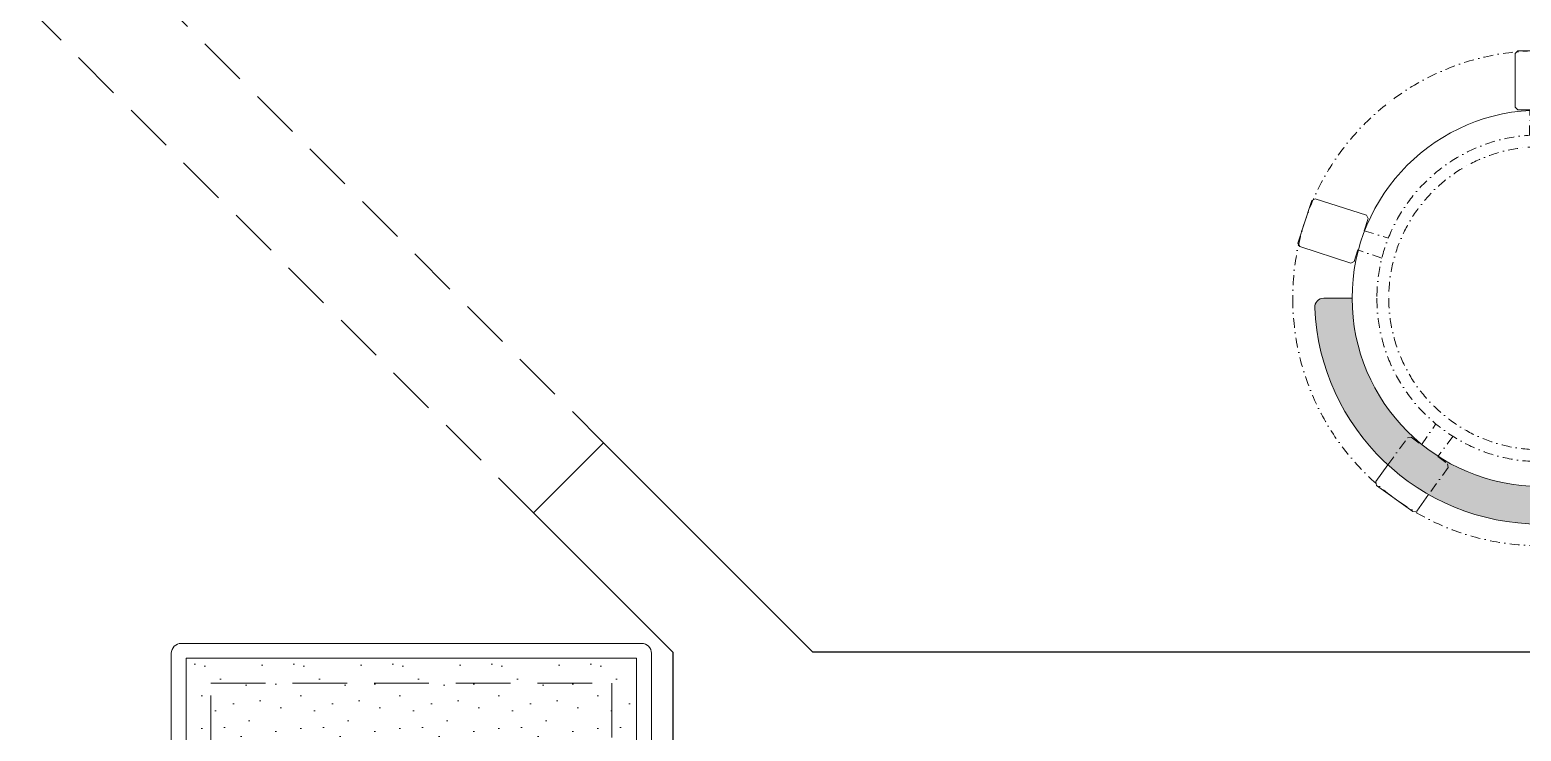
# Model space of a CAD drawing. Header units: millimetres. Extents: x 1639920 to 1645630, y 392778 to 410192.
# Drawn here: x 1642700 to 1644207, y 406491 to 407200 of the extents above; entities that cross this region are included whole.
import ezdxf

# ---------------------------------------------------------------- set-up
doc = ezdxf.new("R2010")
doc.units = ezdxf.units.MM
doc.header["$LTSCALE"] = 40
for name, pattern in [('a_p6_plan_L18$0$HIDDEN', [0.375, 0.25, -0.125]), ('DASHDOT2', [0.5, 0.25, -0.125, 0, -0.125]), ('HIDDEN2', [0.1875, 0.125, -0.0625])]:
    doc.linetypes.add(name, pattern=pattern)
for name, color, linetype, lineweight in [('HATCH', 9, 'Continuous', 9), ('LENS-CURTAIN', 5, 'a_p6_plan_L18$0$HIDDEN', 9), ('LENS-FURNITURE', 13, 'Continuous', 9), ('LENS-HATCH', 251, 'Continuous', 5), ('LENS-PARTITION', 21, 'Continuous', 25), ('LK-FF&E FLOOR', 1, 'Continuous', 9), ('LN-ELEVATION-1', 81, 'Continuous', 13), ('LN-ELEVATION-2', 103, 'Continuous', 20), ('LN-ELEVATION-5', 167, 'Continuous', 5)]:
    doc.layers.add(name, color=color, linetype=linetype, lineweight=lineweight)

# ---------------------------------------------------------------- blocks, each defined once
blk = doc.blocks.new('DOCTOR STOOL')
at = {"layer": 'HATCH'}
h = blk.add_hatch(dxfattribs=at)
h.set_pattern_fill('ANSI36', color=250)
h.set_pattern_definition([(45, (-689.3997257252789, -1.6298145e-09), (1.683798022700465, 6.173926083235043), [7.9375, -1.587499999999999, 0, -1.587499999999999])])
edge = h.paths.add_edge_path()
edge.add_line((227.9999999995508, 37.80991745903158), (227.9999999995508, 9.119999995687976))
edge.add_arc((218.8799999996107, 9.119999995749478), 9.119999999940092, 267.6119845363388, 359.9999999996136, ccw=False)
edge.add_arc((227.9999999996448, 227.809917461127), 228.000000002257, 92.3880154632688, 267.61198453673126, ccw=False)
edge.add_arc((218.8799999994991, 446.4998349263882), 9.120000000051716, -3.4498270906624384e-10, 92.3880154629299, ccw=False)
edge.add_line((227.9999999995508, 446.4998349263331), (227.9999999995508, 417.8099174629896))
edge.add_arc((227.9999999995508, 227.8099174610106), 190.000000001979, 90, 270)
at = {"layer": 'LN-ELEVATION-1', "color": 1, "ltscale": 100}
for p, q in [((280.216825267778, 470.8199351556545), (263.2765658827273, 419.2080985742269)), ((283.7804025793014, 472.6222848009841), (280.216825267778, 470.8199351556545)), ((326.7280946081726, 458.5258082725714), (283.7804025793014, 472.6222848009841)), ((311.5704969359354, 403.3893210494851), (328.5107563209863, 455.0011576309128)), ((328.5107563209863, 455.0011576309128), (326.7280946081726, 458.5258082725714)), ((263.2765658827273, 419.2080985742269), (264.9623320118756, 415.8750283533983)), ((264.9623320118756, 415.8750283533983), (277.1938885417335, 411.860334166498)), ((39.08480768888887, 393.0010463140122), (12.40669512363752, 356.5114147582037)), ((39.08480768888882, 393.0010463140122), (12.40669512363746, 356.5114147582038)), ((42.98782241378307, 393.6072814048264), (39.08480768888887, 393.0010463140122)), ((42.98782241378307, 393.6072814048264), (39.08480768888882, 393.0010463140122)), ((59.57058497173765, 381.4833769612495), (42.98782241378307, 393.6072814048264)), ((296.5654050509577, 405.5021315508961), (308.1985000452432, 401.6838669878201)), ((308.1985000452432, 401.6838669878201), (311.5704969359354, 403.3893210494851)), ((12.40669512363752, 356.5114147582037), (13.0196255484409, 352.5652946645453)), ((12.40669512363746, 356.5114147582038), (13.0196255484409, 352.5652946645454)), ((13.0196255484409, 352.5652946645454), (29.7154459787677, 340.3587319282719)), ((420.8553691428768, 253.2346719447014), (418.2142363802958, 250.5935391821201)), ((418.2142363802958, 250.5935391821201), (418.2142363802958, 237.7199715119894)), ((475.1762128710516, 253.2346719447014), (420.8553691428768, 253.2346719447014)), ((478, 250.4108848157539), (475.1762128710516, 253.2346719447014)), ((478, 205.2089501102255), (478, 250.4108848157539)), ((418.2142363802958, 217.3316809419539), (418.2142363802958, 205.0879869152431)), ((418.2142363802958, 205.0879869152431), (420.8862147285707, 202.4160085669703)), ((420.8862147285707, 202.4160085669703), (475.2070584567457, 202.4160085669703)), ((475.2070584567457, 202.4160085669703), (478, 205.2089501102255)), ((29.80030336598447, 115.1117353337796), (13.14542959810012, 103.0870834562575)), ((13.14542959810012, 103.0870834562575), (12.51589555233795, 99.18775892330295)), ((12.51589555233795, 99.18775892330295), (38.97560726018833, 62.53944985644)), ((38.97560726018833, 62.53944985644), (42.91799640697923, 61.90296316019987)), ((42.91799640697923, 61.90296316019987), (59.68641968664888, 74.00959664677595)), ((308.4479453730848, 53.94595568517189), (296.2044548037813, 49.96780495439072)), ((311.7759667420094, 52.25024394459229), (308.4479453730848, 53.94595568517189)), ((328.5620286722446, 0.5880509189853456), (311.7759667420094, 52.25024394459229)), ((265.1695928365815, 39.88396831355146), (263.4540770094588, 36.51707923991359)), ((263.4540770094588, 36.51707923991359), (280.2401389396941, -15.14511378569341)), ((276.814037965594, 43.66747740659263), (265.1695928365815, 39.88396831355146)), ((326.7490456010059, -2.970128374224428), (328.5620286722446, 0.5880509189853456)), ((283.7594505281909, -16.93829277038793), (326.7490456010059, -2.970128374224428)), ((280.2401389396941, -15.14511378569341), (283.7594505281909, -16.93829277038793))]:
    blk.add_line(p, q, dxfattribs=at)
at = {"layer": 'LN-ELEVATION-1', "linetype": 'DASHDOT2'}
for p, q in [((277.1938885417335, 411.860334166498), (268.7900486169635, 387.6885337123986)), ((289.0238237874953, 381.1105793348574), (296.5654050509577, 405.5021315508961)), ((86.83876787340999, 361.5472027143797), (59.57058497173759, 381.4833769612495)), ((87.41874672779522, 357.8132288103797), (86.83876787340999, 361.5472027143797)), ((80.19253728373064, 347.929406650394), (87.41874672779522, 357.8132288103797)), ((101.0598051864781, 333.2195324926688), (80.19253728373064, 347.929406650394)), ((29.71544597876769, 340.3587319282719), (56.87057100806764, 320.505215974099)), ((60.56143954330456, 321.078499494494), (68.15939944607226, 331.4707923056775)), ((68.15939944607226, 331.4707923056775), (88.55121842376921, 316.0087684583668)), ((56.87057100806764, 320.505215974099), (60.56143954330456, 321.078499494494)), ((418.2142363802958, 237.7199715119894), (392.674698740354, 238.1657657997326)), ((392.6382343793381, 216.8896711079804), (418.2142363802958, 217.3316809419539)), ((88.52282127921524, 139.6559804205055), (68.08455919950495, 124.3556304041746)), ((57.18706371601854, 134.8847017249933), (29.80030336598445, 115.1117353337796)), ((60.91750725147699, 134.282433000881), (57.18706371601854, 134.8847017249933)), ((68.08455919950495, 124.3556304041746), (60.91750725147699, 134.282433000881)), ((80.019187533744, 107.8254447158111), (101.0258646791657, 122.4411888974116)), ((87.55494659853252, 97.38796035055849), (80.019187533744, 107.8254447158111)), ((59.68641968664886, 74.00959664677595), (86.95963052489695, 93.7005814289354)), ((86.95963052489695, 93.7005814289354), (87.55494659853252, 97.38796035055849)), ((268.4902438431725, 67.85511086587476), (276.814037965594, 43.66747740659263)), ((296.2044548037813, 49.96780495439072), (288.7362802880323, 74.39510638930753))]:
    blk.add_line(p, q, dxfattribs=at)
at = {"layer": 'LN-ELEVATION-1', "color": 1, "ltscale": 100}
blk.add_lwpolyline([(228, 37.80991746066138), (228, 9.11999999731779, -0.4264743413925903), (218.5, 0.0079201031476259, -0.959166304662544), (218.5, 455.611914822366, -0.4264743413925903), (228, 446.4998349279631), (228, 417.8099174646193)], format="xyb", dxfattribs=at)
at = {"layer": 'LN-ELEVATION-1', "linetype": 'DASHDOT2'}
for radius in [250, 165, 153]:
    blk.add_circle((228, 227.8099174629897), radius, dxfattribs=at)
at = {"layer": 'LN-ELEVATION-1', "color": 1, "ltscale": 100}
blk.add_circle((228, 227.8099174629897), 190, dxfattribs=at)
blk = doc.blocks.new('3 seater Bench 1385')
at = {"layer": 'LENS-HATCH', "lineweight": 0}
h = blk.add_hatch(dxfattribs=at)
h.set_pattern_fill('STIP1', color=177, scale=100, angle=269.9999999999999, pattern_type=2)
h.set_pattern_definition([(270, (6617025.245374651, -170439.1063060568), (100, -1.516e-13), [0, -100]), (270, (6617009.245374653, -170451.1063060568), (100, -1.516e-13), [0, -100]), (270, (6616985.245374652, -170446.1063060568), (100, -1.516e-13), [0, -100]), (270, (6616962.245374652, -170481.1063060568), (100, -1.516e-13), [0, -100]), (270, (6616998.245374652, -170478.1063060568), (100, -1.516e-13), [0, -100]), (270, (6617022.245374653, -170505.1063060568), (100, -1.516e-13), [0, -100]), (270, (6617029.245374651, -170470.1063060568), (100, -1.516e-13), [0, -100]), (270, (6616988.245374651, -170512.1063060568), (100, -1.516e-13), [0, -100]), (270, (6616956.245374653, -170507.1063060568), (100, -1.516e-13), [0, -100]), (270, (6616941.245374651, -170433.1063060568), (100, -1.516e-13), [0, -100]), (270, (6616961.245374652, -170451.1063060568), (100, -1.516e-13), [0, -100]), (270, (6616942.245374652, -170465.1063060568), (100, -1.516e-13), [0, -100]), (270, (6617006.245374652, -170526.1063060568), (100, -1.516e-13), [0, -100]), (270, (6616981.245374653, -170494.1063060568), (100, -1.516e-13), [0, -100]), (270, (6617014.245374653, -170486.1063060568), (100, -1.516e-13), [0, -100]), (270, (6617005.245374651, -170503.1063060568), (100, -1.516e-13), [0, -100]), (270, (6616978.245374651, -170467.1063060568), (100, -1.516e-13), [0, -100]), (270, (6617032.245374653, -170495.1063060567), (100, -1.516e-13), [0, -100]), (270, (6616973.245374651, -170526.1063060568), (100, -1.516e-13), [0, -100]), (270, (6616943.245374651, -170523.1063060567), (100, -1.516e-13), [0, -100])])
h.paths.add_polyline_path([(677.5000000004657, 227.5), (225.8333333334885, 227.5), (225.8333333334885, -227.5), (677.5000000004657, -227.5)])
h.paths.add_polyline_path([(-225.8333333334885, 227.5), (225.8333333334885, 227.5), (225.8333333334885, -227.5), (-225.8333333334885, -227.5)])
h.paths.add_polyline_path([(-677.5000000004657, 227.5), (-225.8333333334885, 227.5), (-225.8333333334885, -227.5), (-677.5000000004657, -227.5)])
at = {"layer": 'LN-ELEVATION-2', "ltscale": 0.5}
for points in [[(-677.5000000004657, 227.5), (-225.8333333334885, 227.5), (-225.8333333334885, -227.5), (-677.5000000004657, -227.5)], [(-225.8333333334885, 227.5), (225.8333333334885, 227.5), (225.8333333334885, -227.5), (-225.8333333334885, -227.5)], [(677.5000000004657, 227.5), (225.8333333334885, 227.5), (225.8333333334885, -227.5), (677.5000000004657, -227.5)]]:
    blk.add_lwpolyline(points, close=True, dxfattribs=at)
at = {"layer": 'LN-ELEVATION-5', "ltscale": 0.5}
blk.add_lwpolyline([(682.4999999995342, 242.5), (-682.5000000004655, 242.5, 0.4142135623730951), (-692.5000000004655, 232.5), (-692.5000000004655, -232.5, 0.4142135623730951), (-682.5000000004655, -242.5), (682.4999999995342, -242.5, 0.4142135623730951), (692.4999999995343, -232.5), (692.4999999995343, 232.5, 0.4142135623730951)], format="xyb", close=True, dxfattribs=at)
blk.add_lwpolyline([(677.4999999995342, 227.5), (-677.5000000004657, 227.5), (-677.5000000004657, -227.5), (677.4999999995342, -227.5)], close=True, dxfattribs=at)
at = {"layer": 'LN-ELEVATION-5', "linetype": 'HIDDEN2', "ltscale": 11}
blk.add_lwpolyline([(-652.5000000004657, 202.5), (652.5000000004657, 202.5), (652.5000000004657, -202.5), (-652.5000000004657, -202.5)], close=True, dxfattribs=at)

msp = doc.modelspace()

# ---------------------------------------------------------------- linework, layer by layer
at = {"layer": 'LENS-CURTAIN', "ltscale": 5}
msp.add_lwpolyline([(1642771.075607743, 407291.3429584389), (1643279.901694507, 406782.5168716747), (1643209.191016389, 406711.8061935559), (1642700.364929624, 407220.6322803203)], close=True, dxfattribs=at)
at = {"layer": 'LENS-PARTITION'}
msp.add_lwpolyline([(1645279.927689415, 406571.0695214829), (1643491.349044699, 406571.0695214829), (1643279.901694507, 406782.5168716747), (1643209.191016389, 406711.8061935559), (1643349.927688461, 406571.0695214831), (1643349.927688461, 406471.069521483), (1643349.927688461, 405183.0695214682), (1643449.927688461, 405183.0695214682), (1643449.927688461, 406471.069521483), (1645279.927689415, 406471.069521483)], close=True, dxfattribs=at)

# ---------------------------------------------------------------- block references
at = {"layer": 'LENS-FURNITURE', "xscale": -1, "rotation": 270}
msp.add_blockref('DOCTOR STOOL', (1643998.123978592, 406700.4370255477), dxfattribs=at)
at = {"layer": 'LK-FF&E FLOOR', "rotation": 270}
msp.add_blockref('3 seater Bench 1385', (1643085.778071979, 405887.3475590837), dxfattribs=at)

doc.saveas('drawing.dxf')
